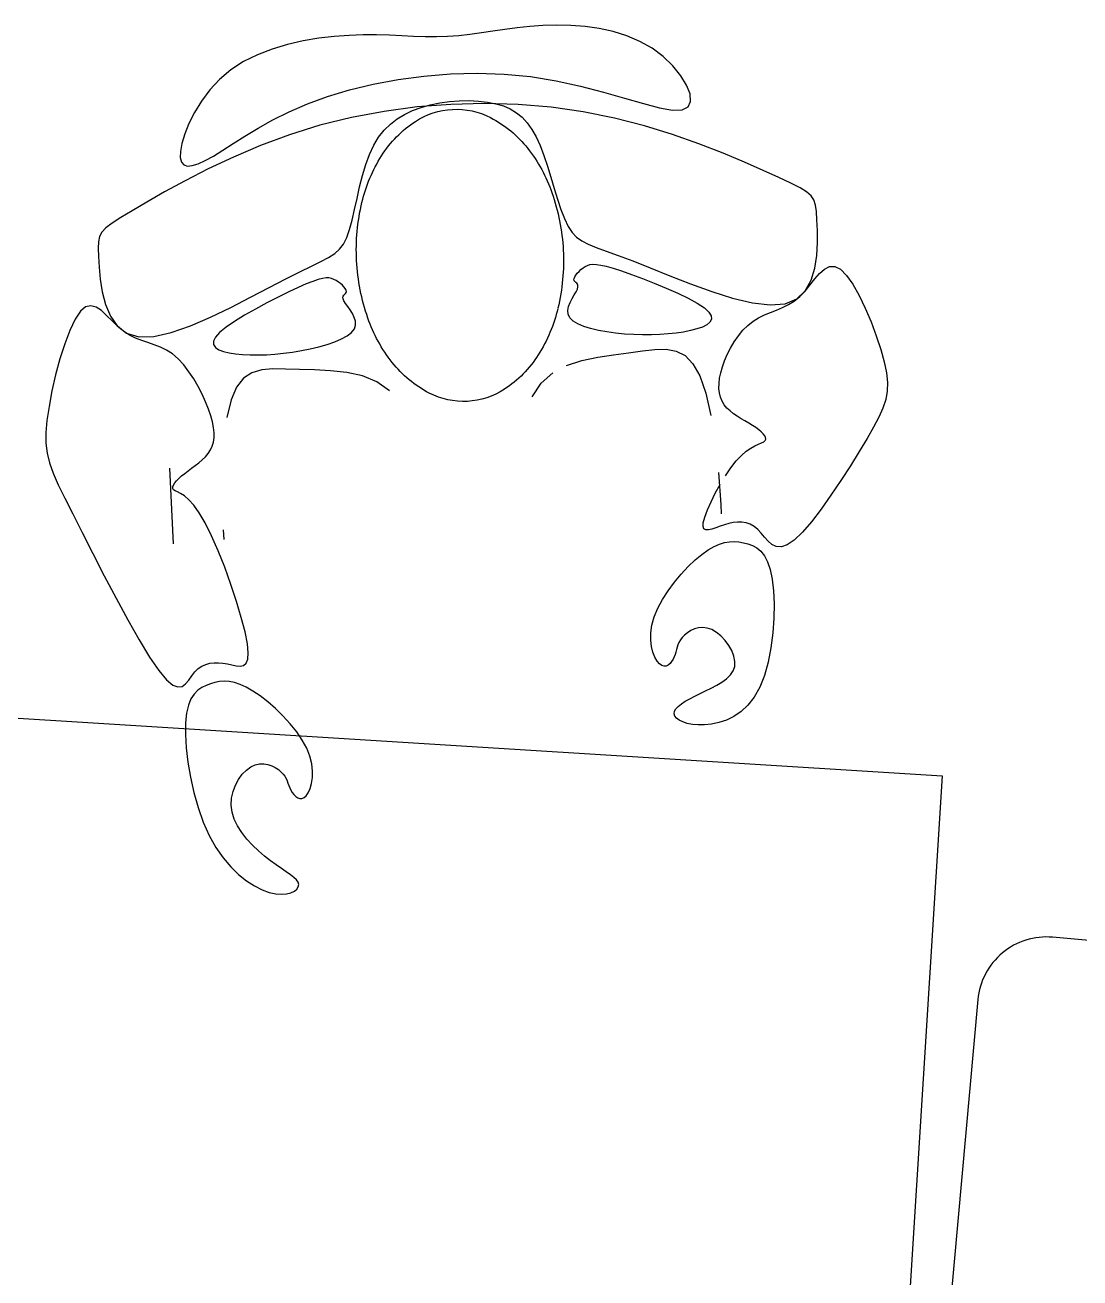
# Model space of a CAD drawing. Header units: metres. Extents: x -39 to 21688, y -24 to 9022.
# Drawn here: x 298.469 to 299.236, y 7.969 to 8.879 of the extents above; entities that cross this region are included whole.
import ezdxf

# ---------------------------------------------------------------- set-up
doc = ezdxf.new("R2010")
doc.units = ezdxf.units.M
doc.header["$MEASUREMENT"] = 0
doc.layers.add('AR-MOBILIRIO', color=1, linetype='Continuous')
doc.layers.add('MOBILIARIO', color=42, linetype='Continuous')

# ---------------------------------------------------------------- blocks, each defined once
blk = doc.blocks.new('A$C23125473')
at = {"layer": 'AR-MOBILIRIO'}
for p, q in [((2.90217, 1.90968), (2.90735, 1.91157)), ((2.90735, 1.91157), (2.9121, 1.91264)), ((2.9121, 1.91264), (2.91635, 1.91297)), ((2.91635, 1.91297), (2.92006, 1.91269)), ((2.92006, 1.91269), (2.92317, 1.91191)), ((2.92317, 1.91191), (2.92566, 1.91072)), ((2.88517, 1.89865), (2.89095, 1.90325)), ((2.89095, 1.90325), (2.89666, 1.90692)), ((2.89666, 1.90692), (2.90217, 1.90968)), ((2.92715, 1.90245), (2.92526, 1.90066)), ((2.92566, 1.91072), (2.92747, 1.90925)), ((2.92838, 1.90417), (2.92715, 1.90245)), ((2.92747, 1.90925), (2.92855, 1.9076)), ((2.92886, 1.90588), (2.92838, 1.90417)), ((2.92855, 1.9076), (2.92886, 1.90588)), ((2.87388, 1.8865), (2.87943, 1.89308)), ((2.87943, 1.89308), (2.88517, 1.89865)), ((2.91631, 1.89426), (2.91248, 1.8916)), ((2.91977, 1.89662), (2.91631, 1.89426)), ((2.92277, 1.89873), (2.91977, 1.89662)), ((2.92526, 1.90066), (2.92277, 1.89873)), ((2.86863, 1.87888), (2.87388, 1.8865)), ((2.90402, 1.88515), (2.89961, 1.88135)), ((2.90836, 1.88857), (2.90402, 1.88515)), ((2.91248, 1.8916), (2.90836, 1.88857)), ((2.86382, 1.8702), (2.86863, 1.87888)), ((2.89528, 1.87722), (2.8912, 1.87281)), ((2.89961, 1.88135), (2.89528, 1.87722)), ((2.85954, 1.86047), (2.86382, 1.8702)), ((2.88751, 1.86817), (2.88438, 1.86334)), ((2.8912, 1.87281), (2.88751, 1.86817)), ((2.85583, 1.84995), (2.85954, 1.86047)), ((2.88195, 1.85836), (2.88039, 1.85329)), ((2.88438, 1.86334), (2.88195, 1.85836)), ((2.85272, 1.83898), (2.85583, 1.84995)), ((2.88039, 1.85329), (2.8798, 1.84817)), ((2.8798, 1.84817), (2.88011, 1.84312)), ((2.85021, 1.82787), (2.85272, 1.83898)), ((2.88011, 1.84312), (2.88119, 1.83824)), ((2.92317, 1.83733), (2.92417, 1.83898)), ((2.92417, 1.83898), (2.92535, 1.84052)), ((2.92535, 1.84052), (2.92666, 1.84183)), ((2.92666, 1.84183), (2.92809, 1.84282)), ((2.92809, 1.84282), (2.92959, 1.84337)), ((2.92959, 1.84337), (2.93115, 1.84338)), ((2.93115, 1.84338), (2.93272, 1.84274)), ((2.93272, 1.84274), (2.93428, 1.84135)), ((2.93428, 1.84135), (2.93578, 1.83914)), ((2.93578, 1.83914), (2.93711, 1.83615)), ((2.88119, 1.83824), (2.88293, 1.83365)), ((2.88293, 1.83365), (2.8852, 1.82947)), ((2.8852, 1.82947), (2.88788, 1.8258)), ((2.91961, 1.82891), (2.92038, 1.83059)), ((2.92038, 1.83059), (2.92104, 1.83228)), ((2.92104, 1.83228), (2.92167, 1.83397)), ((2.92167, 1.83397), (2.92236, 1.83565)), ((2.92236, 1.83565), (2.92317, 1.83733)), ((2.93711, 1.83615), (2.93816, 1.83248)), ((2.93816, 1.83248), (2.93878, 1.82821)), ((2.84832, 1.81694), (2.85021, 1.82787)), ((2.88788, 1.8258), (2.89084, 1.82276)), ((2.89084, 1.82276), (2.89397, 1.82047)), ((2.89397, 1.82047), (2.89716, 1.819)), ((2.90921, 1.8196), (2.91177, 1.82085)), ((2.91177, 1.82085), (2.91404, 1.82233)), ((2.91404, 1.82233), (2.91595, 1.82393)), ((2.91595, 1.82393), (2.91748, 1.82558)), ((2.91748, 1.82558), (2.91867, 1.82724)), ((2.91867, 1.82724), (2.91961, 1.82891)), ((2.93888, 1.82344), (2.93831, 1.81823)), ((2.93878, 1.82821), (2.93888, 1.82344)), ((2.84707, 1.80652), (2.84832, 1.81694)), ((2.89716, 1.819), (2.90033, 1.81828)), ((2.90033, 1.81828), (2.90344, 1.81821)), ((2.90344, 1.81821), (2.90642, 1.81868)), ((2.90642, 1.81868), (2.90921, 1.8196)), ((2.93696, 1.8127), (2.9347, 1.80691)), ((2.93831, 1.81823), (2.93696, 1.8127)), ((2.84648, 1.79692), (2.84707, 1.80652)), ((2.9347, 1.80691), (2.93146, 1.80097)), ((2.84656, 1.78847), (2.84648, 1.79692)), ((2.92738, 1.79499), (2.92264, 1.78909)), ((2.93146, 1.80097), (2.92738, 1.79499)), ((2.84731, 1.78142), (2.84656, 1.78847)), ((2.92264, 1.78909), (2.91742, 1.78341)), ((3.20328, 1.78507), (3.20203, 1.78347)), ((3.20523, 1.78652), (3.20328, 1.78507)), ((3.20784, 1.78777), (3.20523, 1.78652)), ((3.21106, 1.78878), (3.20784, 1.78777)), ((3.21481, 1.7895), (3.21106, 1.78878)), ((3.21906, 1.78986), (3.21481, 1.7895)), ((3.22375, 1.78983), (3.21906, 1.78986)), ((3.22882, 1.78933), (3.22375, 1.78983)), ((3.23413, 1.78826), (3.22882, 1.78933)), ((3.23956, 1.78648), (3.23413, 1.78826)), ((3.24498, 1.78387), (3.23956, 1.78648)), ((3.25024, 1.78029), (3.24498, 1.78387)), ((2.84866, 1.77567), (2.84731, 1.78142)), ((2.85053, 1.77109), (2.84866, 1.77567)), ((2.91191, 1.77807), (2.9063, 1.77319)), ((2.91742, 1.78341), (2.91191, 1.77807)), ((3.20203, 1.78347), (3.20154, 1.78178)), ((3.20154, 1.78178), (3.20185, 1.78005)), ((3.20185, 1.78005), (3.2029, 1.77827)), ((3.2029, 1.77827), (3.20461, 1.77647)), ((3.20461, 1.77647), (3.2069, 1.77463)), ((3.25522, 1.77563), (3.25024, 1.78029)), ((3.25977, 1.76976), (3.25522, 1.77563)), ((2.85284, 1.7675), (2.85053, 1.77109)), ((2.8555, 1.76476), (2.85284, 1.7675)), ((2.90077, 1.7689), (2.89551, 1.76532)), ((2.9063, 1.77319), (2.90077, 1.7689)), ((3.2069, 1.77463), (3.2097, 1.77276)), ((3.2097, 1.77276), (3.21294, 1.77088)), ((3.21294, 1.77088), (3.21653, 1.76897)), ((3.21653, 1.76897), (3.22041, 1.76705)), ((3.22041, 1.76705), (3.22447, 1.76511)), ((3.26378, 1.76254), (3.25977, 1.76976)), ((2.82717, 1.75046), (2.83275, 1.75714)), ((2.83275, 1.75714), (2.83731, 1.76094)), ((2.83731, 1.76094), (2.84104, 1.76237)), ((2.84104, 1.76237), (2.84411, 1.76192)), ((2.84411, 1.76192), (2.8467, 1.7601)), ((2.8467, 1.7601), (2.84899, 1.75741)), ((2.84899, 1.75741), (2.85115, 1.75434)), ((2.85842, 1.7627), (2.8555, 1.76476)), ((2.86152, 1.76117), (2.85842, 1.7627)), ((2.86472, 1.76001), (2.86152, 1.76117)), ((2.86795, 1.7591), (2.86472, 1.76001)), ((2.87125, 1.75849), (2.86795, 1.7591)), ((2.87467, 1.75825), (2.87125, 1.75849)), ((2.87827, 1.75845), (2.87467, 1.75825)), ((2.88209, 1.75919), (2.87827, 1.75845)), ((2.8862, 1.76052), (2.88209, 1.75919)), ((2.89066, 1.76254), (2.8862, 1.76052)), ((2.89551, 1.76532), (2.89066, 1.76254)), ((3.22447, 1.76511), (3.22859, 1.76312)), ((3.22859, 1.76312), (3.23259, 1.76102)), ((3.23259, 1.76102), (3.23634, 1.75878)), ((3.23634, 1.75878), (3.23966, 1.75634)), ((3.26712, 1.75393), (3.26378, 1.76254)), ((2.82048, 1.74059), (2.82717, 1.75046)), ((2.85115, 1.75434), (2.85338, 1.75141)), ((2.85338, 1.75141), (2.85581, 1.74902)), ((2.85581, 1.74902), (2.85844, 1.74721)), ((3.23966, 1.75634), (3.24241, 1.75366)), ((3.24241, 1.75366), (3.24443, 1.7507)), ((3.24443, 1.7507), (3.24556, 1.74741)), ((3.24556, 1.74741), (3.2457, 1.74377)), ((3.26979, 1.74423), (3.26712, 1.75393)), ((2.81288, 1.72806), (2.82048, 1.74059)), ((2.85844, 1.74721), (2.86126, 1.74592)), ((2.86126, 1.74592), (2.86423, 1.74512)), ((2.86423, 1.74512), (2.86732, 1.74474)), ((2.86732, 1.74474), (2.87051, 1.74472)), ((2.87051, 1.74472), (2.87377, 1.74503)), ((2.87377, 1.74503), (2.87706, 1.74561)), ((2.87706, 1.74561), (2.88035, 1.74635)), ((2.88035, 1.74635), (2.8835, 1.747)), ((2.8835, 1.747), (2.88638, 1.74723)), ((2.88638, 1.74723), (2.88884, 1.74673)), ((2.88884, 1.74673), (2.89073, 1.74518)), ((2.89073, 1.74518), (2.89191, 1.74227)), ((2.89191, 1.74227), (2.89224, 1.73768)), ((3.18762, 1.74073), (3.18621, 1.73718)), ((3.18925, 1.74356), (3.18762, 1.74073)), ((3.19097, 1.74561), (3.18925, 1.74356)), ((3.19267, 1.74683), (3.19097, 1.74561)), ((3.1943, 1.74731), (3.19267, 1.74683)), ((3.19584, 1.74714), (3.1943, 1.74731)), ((3.19728, 1.74644), (3.19584, 1.74714)), ((3.1986, 1.74531), (3.19728, 1.74644)), ((3.19977, 1.74387), (3.1986, 1.74531)), ((3.20078, 1.74222), (3.19977, 1.74387)), ((3.20161, 1.74048), (3.20078, 1.74222)), ((3.20225, 1.73872), (3.20161, 1.74048)), ((3.20276, 1.73698), (3.20225, 1.73872)), ((3.24494, 1.73991), (3.24341, 1.73598)), ((3.2457, 1.74377), (3.24494, 1.73991)), ((3.27181, 1.73381), (3.26979, 1.74423)), ((2.89158, 1.7311), (2.88983, 1.72235)), ((2.89224, 1.73768), (2.89158, 1.7311)), ((3.18515, 1.733), (3.18457, 1.72826)), ((3.18621, 1.73718), (3.18515, 1.733)), ((3.20322, 1.73523), (3.20276, 1.73698)), ((3.2037, 1.73349), (3.20322, 1.73523)), ((3.20429, 1.73174), (3.2037, 1.73349)), ((3.20506, 1.72998), (3.20429, 1.73174)), ((3.20608, 1.7282), (3.20506, 1.72998)), ((3.24124, 1.73214), (3.23857, 1.72854)), ((3.24341, 1.73598), (3.24124, 1.73214)), ((3.2732, 1.72305), (3.27181, 1.73381)), ((2.80467, 1.71357), (2.81288, 1.72806)), ((2.88983, 1.72235), (2.88712, 1.71186)), ((3.18457, 1.72826), (3.18461, 1.72303)), ((3.18461, 1.72303), (3.18539, 1.71738)), ((3.20743, 1.72641), (3.20608, 1.7282)), ((3.20917, 1.72462), (3.20743, 1.72641)), ((3.21127, 1.72292), (3.20917, 1.72462)), ((3.21369, 1.72141), (3.21127, 1.72292)), ((3.21638, 1.72022), (3.21369, 1.72141)), ((3.21929, 1.71944), (3.21638, 1.72022)), ((3.22894, 1.72072), (3.22562, 1.71958)), ((3.23229, 1.72268), (3.22894, 1.72072)), ((3.23554, 1.72533), (3.23229, 1.72268)), ((3.23857, 1.72854), (3.23554, 1.72533)), ((3.27398, 1.71231), (3.2732, 1.72305)), ((2.79614, 1.69783), (2.80467, 1.71357)), ((2.88712, 1.71186), (2.88364, 1.70016)), ((3.18539, 1.71738), (3.18704, 1.71139)), ((3.18704, 1.71139), (3.18966, 1.70515)), ((3.22239, 1.71919), (3.21929, 1.71944)), ((3.22562, 1.71958), (3.22239, 1.71919)), ((3.27417, 1.70199), (3.27398, 1.71231)), ((3.18966, 1.70515), (3.19311, 1.69878)), ((3.27378, 1.69244), (3.27417, 1.70199)), ((2.78758, 1.68156), (2.79614, 1.69783)), ((2.88364, 1.70016), (2.87956, 1.68783)), ((3.19311, 1.69878), (3.19722, 1.69244)), ((2.87956, 1.68783), (2.87506, 1.67541)), ((3.19722, 1.69244), (3.20183, 1.68625)), ((3.20183, 1.68625), (3.20677, 1.68038)), ((3.27137, 1.67711), (3.27284, 1.68406)), ((3.27284, 1.68406), (3.27378, 1.69244)), ((2.77929, 1.66546), (2.78758, 1.68156)), ((2.87506, 1.67541), (2.87034, 1.66345)), ((3.20677, 1.68038), (3.21185, 1.67495)), ((3.21185, 1.67495), (3.21691, 1.67012)), ((3.26944, 1.67154), (3.27137, 1.67711)), ((2.77156, 1.65024), (2.77929, 1.66546)), ((3.21691, 1.67012), (3.22178, 1.66602)), ((3.22178, 1.66602), (3.22632, 1.66276)), ((3.26445, 1.66383), (3.26711, 1.66717)), ((3.26711, 1.66717), (3.26944, 1.67154)), ((2.83494, 1.60343), (2.83775, 1.65836)), ((2.87034, 1.66345), (2.86556, 1.65252)), ((3.22632, 1.66276), (3.23055, 1.6603)), ((3.23055, 1.6603), (3.2345, 1.65855)), ((3.2345, 1.65855), (3.23823, 1.65743)), ((3.23823, 1.65743), (3.24179, 1.65686)), ((3.24179, 1.65686), (3.24522, 1.65675)), ((3.24522, 1.65675), (3.24856, 1.65702)), ((3.24856, 1.65702), (3.25187, 1.65759)), ((3.25187, 1.65759), (3.25517, 1.65842)), ((3.25517, 1.65842), (3.25841, 1.65962)), ((3.25841, 1.65962), (3.26153, 1.66137)), ((3.26153, 1.66137), (3.26445, 1.66383)), ((3.26984, 1.65645), (3.26726, 1.65358)), ((3.27264, 1.65883), (3.26984, 1.65645)), ((3.27581, 1.66032), (3.27264, 1.65883)), ((3.27947, 1.66055), (3.27581, 1.66032)), ((3.28377, 1.65914), (3.27947, 1.66055)), ((3.28883, 1.6557), (3.28377, 1.65914)), ((2.76467, 1.63663), (2.77156, 1.65024)), ((2.86556, 1.65252), (2.86092, 1.64317)), ((2.87399, 1.64824), (2.87439, 1.65518)), ((3.22325, 1.64755), (3.2226, 1.64586)), ((3.22462, 1.64829), (3.22325, 1.64755)), ((3.22659, 1.64827), (3.22462, 1.64829)), ((3.22905, 1.6477), (3.22659, 1.64827)), ((3.23186, 1.64675), (3.22905, 1.6477)), ((3.26227, 1.64788), (3.25961, 1.64575)), ((3.26479, 1.6506), (3.26227, 1.64788)), ((3.26726, 1.65358), (3.26479, 1.6506)), ((3.29473, 1.64999), (3.28883, 1.6557)), ((3.30129, 1.64234), (3.29473, 1.64999)), ((2.86092, 1.64317), (2.85657, 1.63582)), ((3.2226, 1.64586), (3.22278, 1.64302)), ((3.22278, 1.64302), (3.22388, 1.63892)), ((3.22388, 1.63892), (3.22579, 1.63379)), ((3.23493, 1.64563), (3.23186, 1.64675)), ((3.23812, 1.64453), (3.23493, 1.64563)), ((3.24134, 1.64362), (3.23812, 1.64453)), ((3.24455, 1.64298), (3.24134, 1.64362)), ((3.24772, 1.64267), (3.24455, 1.64298)), ((3.25083, 1.64273), (3.24772, 1.64267)), ((3.25387, 1.64323), (3.25083, 1.64273)), ((3.2568, 1.64422), (3.25387, 1.64323)), ((3.25961, 1.64575), (3.2568, 1.64422)), ((3.30829, 1.63321), (3.30129, 1.64234)), ((2.75887, 1.62512), (2.76467, 1.63663)), ((2.85257, 1.6303), (2.84895, 1.62632)), ((2.85657, 1.63582), (2.85257, 1.6303)), ((3.22579, 1.63379), (3.22837, 1.62793)), ((3.2337, 1.60654), (3.23546, 1.62975)), ((3.23546, 1.62975), (3.23577, 1.63669)), ((3.3155, 1.62307), (3.30829, 1.63321)), ((2.75415, 1.61544), (2.75887, 1.62512)), ((2.84076, 1.62065), (2.83905, 1.61985)), ((2.84301, 1.62179), (2.84076, 1.62065)), ((2.84575, 1.62359), (2.84301, 1.62179)), ((2.84895, 1.62632), (2.84575, 1.62359)), ((3.22837, 1.62793), (3.2315, 1.62163)), ((3.2315, 1.62163), (3.23503, 1.61521)), ((3.32268, 1.6124), (3.3155, 1.62307)), ((2.75048, 1.6071), (2.75415, 1.61544)), ((2.83732, 1.61818), (2.83731, 1.61703)), ((2.83731, 1.61703), (2.83779, 1.61569)), ((2.83789, 1.61911), (2.83732, 1.61818)), ((2.83779, 1.61569), (2.83873, 1.61419)), ((2.83905, 1.61985), (2.83789, 1.61911)), ((2.83873, 1.61419), (2.84007, 1.61257)), ((2.84007, 1.61257), (2.84176, 1.61085)), ((2.84176, 1.61085), (2.84376, 1.60905)), ((3.3296, 1.60166), (3.32268, 1.6124)), ((2.74779, 1.59963), (2.75048, 1.6071)), ((2.84376, 1.60905), (2.846, 1.60722)), ((2.846, 1.60722), (2.84845, 1.60537)), ((2.84845, 1.60537), (2.85102, 1.60349)), ((2.85102, 1.60349), (2.85365, 1.60155)), ((3.23882, 1.60896), (3.24274, 1.60319)), ((3.24274, 1.60319), (3.24665, 1.5982)), ((2.74604, 1.59254), (2.74779, 1.59963)), ((2.85365, 1.60155), (2.85624, 1.59953)), ((2.85624, 1.59953), (2.85872, 1.59741)), ((2.85872, 1.59741), (2.86102, 1.59516)), ((2.86102, 1.59516), (2.86306, 1.59277)), ((2.86306, 1.59277), (2.86475, 1.5902)), ((3.24665, 1.5982), (3.25042, 1.59421)), ((3.25042, 1.59421), (3.25399, 1.59115)), ((3.33602, 1.59133), (3.3296, 1.60166)), ((2.74517, 1.57758), (2.74519, 1.58535)), ((2.74519, 1.58535), (2.74604, 1.59254)), ((2.86475, 1.5902), (2.86604, 1.58744)), ((2.86604, 1.58744), (2.86691, 1.58446)), ((2.86691, 1.58446), (2.86736, 1.58123)), ((3.25399, 1.59115), (3.25728, 1.58886)), ((3.25728, 1.58886), (3.26025, 1.58718)), ((3.26025, 1.58718), (3.26284, 1.58594)), ((3.26284, 1.58594), (3.26498, 1.585)), ((3.26498, 1.585), (3.26662, 1.58419)), ((3.26662, 1.58419), (3.26769, 1.58335)), ((3.34173, 1.58186), (3.33602, 1.59133)), ((2.74594, 1.56874), (2.74517, 1.57758)), ((2.86738, 1.57773), (2.86699, 1.57393)), ((2.86736, 1.58123), (2.86738, 1.57773)), ((3.263, 1.57553), (3.26083, 1.57395)), ((3.26486, 1.57707), (3.263, 1.57553)), ((3.26635, 1.57855), (3.26486, 1.57707)), ((3.26744, 1.57994), (3.26635, 1.57855)), ((3.26806, 1.58122), (3.26744, 1.57994)), ((3.26769, 1.58335), (3.26816, 1.58237)), ((3.26816, 1.58237), (3.26806, 1.58122)), ((3.34652, 1.5736), (3.34173, 1.58186)), ((2.74744, 1.55854), (2.74594, 1.56874)), ((2.86616, 1.5698), (2.86491, 1.56531)), ((2.86699, 1.57393), (2.86616, 1.5698)), ((2.87965, 1.55382), (2.87663, 1.56665)), ((3.24744, 1.56575), (3.24475, 1.56389)), ((3.25023, 1.56749), (3.24744, 1.56575)), ((3.25303, 1.56915), (3.25023, 1.56749)), ((3.25578, 1.57076), (3.25303, 1.56915)), ((3.25841, 1.57236), (3.25578, 1.57076)), ((3.26083, 1.57395), (3.25841, 1.57236)), ((3.35037, 1.56636), (3.34652, 1.5736)), ((3.35329, 1.55981), (3.35037, 1.56636)), ((2.74958, 1.54733), (2.74744, 1.55854)), ((2.86323, 1.56045), (2.86113, 1.5552)), ((2.86491, 1.56531), (2.86323, 1.56045)), ((3.22451, 1.54885), (3.22821, 1.56518)), ((3.23802, 1.55734), (3.23645, 1.55473)), ((3.23997, 1.55972), (3.23802, 1.55734)), ((3.24224, 1.56189), (3.23997, 1.55972)), ((3.24475, 1.56389), (3.24224, 1.56189)), ((3.35527, 1.55363), (3.35329, 1.55981)), ((2.75225, 1.53567), (2.74958, 1.54733)), ((2.85863, 1.54971), (2.85577, 1.54413)), ((2.86113, 1.5552), (2.85863, 1.54971)), ((2.8837, 1.54449), (2.87965, 1.55382)), ((2.99481, 1.54719), (2.98559, 1.54065)), ((3.09847, 1.5516), (3.10495, 1.54156)), ((3.22018, 1.5364), (3.22451, 1.54885)), ((3.23452, 1.5488), (3.23414, 1.54549)), ((3.23529, 1.55188), (3.23452, 1.5488)), ((3.23645, 1.55473), (3.23529, 1.55188)), ((3.35634, 1.5475), (3.35527, 1.55363)), ((3.3565, 1.54109), (3.35634, 1.5475)), ((2.85258, 1.53862), (2.84909, 1.53334)), ((2.85577, 1.54413), (2.85258, 1.53862)), ((2.88877, 1.53811), (2.8837, 1.54449)), ((2.89486, 1.53416), (2.88877, 1.53811)), ((2.98559, 1.54065), (2.97508, 1.53637)), ((3.10495, 1.54156), (3.11346, 1.5341)), ((3.23414, 1.54549), (3.23417, 1.54194)), ((3.23417, 1.54194), (3.23458, 1.53815)), ((3.23458, 1.53815), (3.2354, 1.53413)), ((3.35577, 1.53408), (3.3565, 1.54109)), ((2.75537, 1.52409), (2.75225, 1.53567)), ((2.84909, 1.53334), (2.84535, 1.52845)), ((2.90196, 1.5321), (2.89486, 1.53416)), ((2.91008, 1.53138), (2.90196, 1.5321)), ((2.9192, 1.53147), (2.91008, 1.53138)), ((2.92934, 1.53183), (2.9192, 1.53147)), ((2.94041, 1.53209), (2.92934, 1.53183)), ((2.95203, 1.5326), (2.94041, 1.53209)), ((2.96374, 1.53386), (2.95203, 1.5326)), ((2.97508, 1.53637), (2.96374, 1.53386)), ((3.21521, 1.52753), (3.22018, 1.5364)), ((3.2354, 1.53413), (3.23661, 1.52987)), ((3.23661, 1.52987), (3.23822, 1.5254)), ((3.35414, 1.52615), (3.35577, 1.53408)), ((2.75883, 1.51314), (2.75537, 1.52409)), ((2.83721, 1.52048), (2.83288, 1.51765)), ((2.84137, 1.52411), (2.83721, 1.52048)), ((2.84535, 1.52845), (2.84137, 1.52411)), ((2.87827, 1.5197), (2.88298, 1.52043)), ((2.88298, 1.52043), (2.88811, 1.52092)), ((2.88811, 1.52092), (2.89358, 1.52118)), ((2.89358, 1.52118), (2.89935, 1.5212)), ((2.89935, 1.5212), (2.90536, 1.52101)), ((2.90536, 1.52101), (2.91156, 1.52058)), ((2.91156, 1.52058), (2.9179, 1.51993)), ((2.9179, 1.51993), (2.92434, 1.51907)), ((3.12347, 1.52878), (3.1345, 1.52512)), ((3.1345, 1.52512), (3.14602, 1.52268)), ((3.14602, 1.52268), (3.15752, 1.52098)), ((3.15752, 1.52098), (3.16851, 1.51959)), ((3.20306, 1.5184), (3.20951, 1.5217)), ((3.20951, 1.5217), (3.21521, 1.52753)), ((3.23822, 1.5254), (3.2402, 1.5208)), ((3.2402, 1.5208), (3.24254, 1.51618)), ((3.35165, 1.51711), (3.35414, 1.52615)), ((2.76252, 1.50336), (2.75883, 1.51314)), ((2.81934, 1.51221), (2.81478, 1.51069)), ((2.82391, 1.51373), (2.81934, 1.51221)), ((2.82843, 1.51547), (2.82391, 1.51373)), ((2.83288, 1.51765), (2.82843, 1.51547)), ((2.86688, 1.51125), (2.86695, 1.5137)), ((2.86827, 1.50835), (2.86688, 1.51125)), ((2.86695, 1.5137), (2.8683, 1.51573)), ((2.8683, 1.51573), (2.87076, 1.51738)), ((2.87076, 1.51738), (2.87414, 1.51869)), ((2.87414, 1.51869), (2.87827, 1.5197)), ((2.92434, 1.51907), (2.93082, 1.51798)), ((2.93082, 1.51798), (2.93726, 1.51668)), ((2.93726, 1.51668), (2.94355, 1.51518)), ((2.94355, 1.51518), (2.94951, 1.51348)), ((2.94951, 1.51348), (2.95501, 1.51158)), ((2.95501, 1.51158), (2.95989, 1.5095)), ((3.16851, 1.51959), (3.17856, 1.5182)), ((3.17856, 1.5182), (3.18763, 1.51718)), ((3.18763, 1.51718), (3.19578, 1.51706)), ((3.19578, 1.51706), (3.20306, 1.5184)), ((3.24254, 1.51618), (3.24522, 1.51165)), ((3.24522, 1.51165), (3.24821, 1.50732)), ((3.34844, 1.5073), (3.35165, 1.51711)), ((2.76635, 1.49529), (2.76252, 1.50336)), ((2.79706, 1.50008), (2.80381, 1.50528)), ((2.80148, 1.50395), (2.7973, 1.50036)), ((2.80581, 1.50677), (2.80148, 1.50395)), ((2.80381, 1.50528), (2.81259, 1.50796)), ((2.81025, 1.50895), (2.80581, 1.50677)), ((2.81478, 1.51069), (2.81025, 1.50895)), ((2.81259, 1.50796), (2.82351, 1.50771)), ((2.82351, 1.50771), (2.8362, 1.50489)), ((2.8362, 1.50489), (2.85012, 1.50008)), ((2.87129, 1.50496), (2.86827, 1.50835)), ((2.87604, 1.50109), (2.87129, 1.50496)), ((2.95989, 1.5095), (2.96399, 1.50725)), ((2.96399, 1.50725), (2.96716, 1.50483)), ((2.96716, 1.50483), (2.96925, 1.50225)), ((2.96925, 1.50225), (2.97017, 1.49952)), ((3.14091, 1.50207), (3.13585, 1.5005)), ((3.14657, 1.50339), (3.14091, 1.50207)), ((3.15268, 1.50448), (3.14657, 1.50339)), ((3.15909, 1.50533), (3.15268, 1.50448)), ((3.16563, 1.50597), (3.15909, 1.50533)), ((3.17219, 1.50639), (3.16563, 1.50597)), ((3.17868, 1.50659), (3.17219, 1.50639)), ((3.18505, 1.50659), (3.17868, 1.50659)), ((3.19127, 1.50638), (3.18505, 1.50659)), ((3.19727, 1.50596), (3.19127, 1.50638)), ((3.203, 1.50535), (3.19727, 1.50596)), ((3.20842, 1.50453), (3.203, 1.50535)), ((3.21347, 1.50352), (3.20842, 1.50453)), ((3.21808, 1.50231), (3.21347, 1.50352)), ((3.22209, 1.50089), (3.21808, 1.50231)), ((3.24821, 1.50732), (3.2515, 1.5033)), ((3.2515, 1.5033), (3.25507, 1.49969)), ((3.34465, 1.49719), (3.34844, 1.5073)), ((2.77022, 1.48948), (2.76635, 1.49529)), ((2.7885, 1.48453), (2.79205, 1.49296)), ((2.79326, 1.49637), (2.78932, 1.49243)), ((2.79205, 1.49296), (2.79706, 1.50008)), ((2.7973, 1.50036), (2.79326, 1.49637)), ((2.85012, 1.50008), (2.86473, 1.49382)), ((2.86473, 1.49382), (2.87949, 1.48671)), ((2.88222, 1.49684), (2.87604, 1.50109)), ((2.88946, 1.49238), (2.88222, 1.49684)), ((2.96924, 1.4939), (2.96786, 1.49113)), ((2.97009, 1.49672), (2.96924, 1.4939)), ((2.97017, 1.49952), (2.97009, 1.49672)), ((3.12579, 1.49424), (3.1246, 1.49162)), ((3.12814, 1.49659), (3.12579, 1.49424)), ((3.13154, 1.49868), (3.12814, 1.49659)), ((3.13585, 1.5005), (3.13154, 1.49868)), ((3.22532, 1.49924), (3.22209, 1.50089)), ((3.22759, 1.49735), (3.22532, 1.49924)), ((3.22687, 1.49), (3.22855, 1.49275)), ((3.22873, 1.49519), (3.22759, 1.49735)), ((3.22855, 1.49275), (3.22873, 1.49519)), ((3.25507, 1.49969), (3.25889, 1.49661)), ((3.25889, 1.49661), (3.26294, 1.49411)), ((3.26294, 1.49411), (3.26717, 1.49206)), ((3.34043, 1.48727), (3.34465, 1.49719)), ((2.77405, 1.48631), (2.77022, 1.48948)), ((2.77785, 1.48547), (2.77405, 1.48631)), ((2.78164, 1.48652), (2.77785, 1.48547)), ((2.78546, 1.48899), (2.78164, 1.48652)), ((2.78932, 1.49243), (2.78546, 1.48899)), ((2.78614, 1.47539), (2.7885, 1.48453)), ((2.87949, 1.48671), (2.89389, 1.47928)), ((2.89739, 1.48785), (2.88946, 1.49238)), ((2.90563, 1.48342), (2.89739, 1.48785)), ((2.96285, 1.48385), (2.96167, 1.48198)), ((2.96443, 1.48604), (2.96285, 1.48385)), ((2.96618, 1.48849), (2.96443, 1.48604)), ((2.96786, 1.49113), (2.96618, 1.48849)), ((3.1246, 1.49162), (3.12439, 1.48882)), ((3.12439, 1.48882), (3.12495, 1.48593)), ((3.12495, 1.48593), (3.12604, 1.48304)), ((3.21182, 1.47998), (3.2184, 1.48357)), ((3.2184, 1.48357), (3.22352, 1.48694)), ((3.22352, 1.48694), (3.22687, 1.49)), ((3.25841, 1.4833), (3.27132, 1.48481)), ((3.26717, 1.49206), (3.27152, 1.49027)), ((3.27132, 1.48481), (3.28222, 1.48394)), ((3.27152, 1.49027), (3.27592, 1.48857)), ((3.27592, 1.48857), (3.28031, 1.48675)), ((3.28031, 1.48675), (3.28464, 1.48464)), ((3.28222, 1.48394), (3.29067, 1.48038)), ((3.28464, 1.48464), (3.28884, 1.48206)), ((3.33594, 1.47801), (3.34043, 1.48727)), ((2.7847, 1.46615), (2.78614, 1.47539)), ((2.89389, 1.47928), (2.90738, 1.47212)), ((2.91381, 1.47923), (2.90563, 1.48342)), ((2.92155, 1.47544), (2.91381, 1.47923)), ((2.92847, 1.47221), (2.92155, 1.47544)), ((2.96106, 1.48049), (2.96096, 1.47933)), ((2.96096, 1.47933), (2.96122, 1.47842)), ((2.96167, 1.48198), (2.96106, 1.48049)), ((2.96122, 1.47842), (2.96172, 1.47768)), ((2.96172, 1.47768), (2.96233, 1.47704)), ((2.96233, 1.47704), (2.96292, 1.47643)), ((2.96292, 1.47643), (2.96335, 1.47578)), ((2.9635, 1.47501), (2.96325, 1.47406)), ((2.96335, 1.47578), (2.9635, 1.47501)), ((3.12604, 1.48304), (3.12744, 1.48024)), ((3.12744, 1.48024), (3.12893, 1.47762)), ((3.12893, 1.47762), (3.13028, 1.47528)), ((3.13028, 1.47528), (3.13126, 1.47331)), ((3.19581, 1.47259), (3.20416, 1.47628)), ((3.20416, 1.47628), (3.21182, 1.47998)), ((3.21349, 1.46962), (3.22891, 1.4752)), ((3.22891, 1.4752), (3.24408, 1.47992)), ((3.24408, 1.47992), (3.25841, 1.4833)), ((3.28884, 1.48206), (3.29286, 1.47881)), ((3.29067, 1.48038), (3.29686, 1.47452)), ((3.29286, 1.47881), (3.29665, 1.47481)), ((3.29665, 1.47481), (3.30026, 1.4704)), ((3.29686, 1.47452), (3.30112, 1.46692)), ((3.33133, 1.46988), (3.33594, 1.47801)), ((2.78389, 1.45742), (2.7847, 1.46615)), ((2.90738, 1.47212), (2.91942, 1.46579)), ((2.91942, 1.46579), (2.92963, 1.46069)), ((2.93429, 1.46964), (2.92847, 1.47221)), ((2.93908, 1.46772), (2.93429, 1.46964)), ((2.94297, 1.46638), (2.93908, 1.46772)), ((2.94612, 1.46557), (2.94297, 1.46638)), ((2.94868, 1.46521), (2.94612, 1.46557)), ((2.9508, 1.46526), (2.94868, 1.46521)), ((2.95264, 1.46564), (2.9508, 1.46526)), ((2.95433, 1.4663), (2.95264, 1.46564)), ((2.956, 1.46717), (2.95433, 1.4663)), ((2.95763, 1.46821), (2.956, 1.46717)), ((2.95916, 1.46936), (2.95763, 1.46821)), ((2.96054, 1.47057), (2.95916, 1.46936)), ((2.96172, 1.47179), (2.96054, 1.47057)), ((2.96264, 1.47297), (2.96172, 1.47179)), ((2.96325, 1.47406), (2.96264, 1.47297)), ((3.12896, 1.46731), (3.12874, 1.46655)), ((3.12874, 1.46655), (3.12888, 1.46558)), ((3.12888, 1.46558), (3.12938, 1.46444)), ((3.12945, 1.46791), (3.12896, 1.46731)), ((3.1301, 1.46846), (3.12945, 1.46791)), ((3.13077, 1.46903), (3.1301, 1.46846)), ((3.13135, 1.46971), (3.13077, 1.46903)), ((3.13126, 1.47331), (3.13172, 1.47176)), ((3.1317, 1.47059), (3.13135, 1.46971)), ((3.13172, 1.47176), (3.1317, 1.47059)), ((3.17051, 1.46271), (3.17859, 1.46569)), ((3.17859, 1.46569), (3.18716, 1.46902)), ((3.18716, 1.46902), (3.19581, 1.47259)), ((3.19842, 1.46371), (3.21349, 1.46962)), ((3.30026, 1.4704), (3.30378, 1.46599)), ((3.30112, 1.46692), (3.30379, 1.45817)), ((3.30378, 1.46599), (3.30726, 1.46201)), ((3.32676, 1.46337), (3.33133, 1.46988)), ((2.78345, 1.44979), (2.78389, 1.45742)), ((2.92963, 1.46069), (2.93807, 1.45666)), ((2.93807, 1.45666), (2.94496, 1.45335)), ((3.12938, 1.46444), (3.13017, 1.46317)), ((3.13017, 1.46317), (3.13122, 1.46184)), ((3.13122, 1.46184), (3.13247, 1.46049)), ((3.13247, 1.46049), (3.13388, 1.45919)), ((3.13388, 1.45919), (3.13539, 1.45799)), ((3.13539, 1.45799), (3.13697, 1.45695)), ((3.13697, 1.45695), (3.13858, 1.45613)), ((3.13858, 1.45613), (3.14037, 1.45556)), ((3.14828, 1.45588), (3.15229, 1.45681)), ((3.15229, 1.45681), (3.15724, 1.45824)), ((3.15724, 1.45824), (3.16329, 1.46019)), ((3.16329, 1.46019), (3.17051, 1.46271)), ((3.17164, 1.45288), (3.18427, 1.45796)), ((3.18427, 1.45796), (3.19842, 1.46371)), ((3.30379, 1.45817), (3.30521, 1.44884)), ((3.30726, 1.46201), (3.31079, 1.45889)), ((3.31079, 1.45889), (3.31443, 1.45705)), ((3.31443, 1.45705), (3.31827, 1.45693)), ((3.31827, 1.45693), (3.32236, 1.45894)), ((3.32236, 1.45894), (3.32676, 1.46337)), ((2.78319, 1.44372), (2.78345, 1.44979)), ((2.94496, 1.45335), (2.95052, 1.45043)), ((2.95052, 1.45043), (2.95496, 1.44757)), ((2.95496, 1.44757), (2.95849, 1.44443)), ((3.14037, 1.45556), (3.14248, 1.4553)), ((3.14248, 1.4553), (3.14506, 1.45539)), ((3.14506, 1.45539), (3.14828, 1.45588)), ((3.15216, 1.44571), (3.16097, 1.44886)), ((3.16097, 1.44886), (3.17164, 1.45288)), ((3.30521, 1.44884), (3.3057, 1.4395)), ((2.78331, 1.43897), (2.78319, 1.44372)), ((2.78408, 1.43516), (2.78331, 1.43897)), ((2.95849, 1.44443), (2.96133, 1.44068)), ((2.96133, 1.44068), (2.96368, 1.43599)), ((3.1306, 1.43562), (3.13443, 1.43838)), ((3.13443, 1.43838), (3.13914, 1.44078)), ((3.13914, 1.44078), (3.14497, 1.44312)), ((3.14497, 1.44312), (3.15216, 1.44571)), ((3.3057, 1.4395), (3.30561, 1.43073)), ((2.7858, 1.43189), (2.78408, 1.43516)), ((2.78876, 1.42877), (2.7858, 1.43189)), ((2.96368, 1.43599), (2.96574, 1.43012)), ((2.96574, 1.43012), (2.96762, 1.42324)), ((3.12457, 1.42776), (3.12739, 1.43218)), ((3.12739, 1.43218), (3.1306, 1.43562)), ((3.30561, 1.43073), (3.30527, 1.4231)), ((2.79324, 1.42541), (2.78876, 1.42877)), ((2.79952, 1.42143), (2.79324, 1.42541)), ((2.8079, 1.41642), (2.79952, 1.42143)), ((2.96762, 1.42324), (2.96942, 1.41561)), ((3.11938, 1.41547), (3.12193, 1.42213)), ((3.12193, 1.42213), (3.12457, 1.42776)), ((3.30527, 1.4231), (3.30491, 1.41703)), ((2.81858, 1.41012), (2.8079, 1.41642)), ((2.96942, 1.41561), (2.97121, 1.40749)), ((3.1169, 1.40806), (3.11938, 1.41547)), ((3.30431, 1.41232), (3.30315, 1.40861)), ((3.30491, 1.41703), (3.30431, 1.41232)), ((2.83145, 1.40273), (2.81858, 1.41012)), ((2.84633, 1.39461), (2.83145, 1.40273)), ((2.97121, 1.40749), (2.9731, 1.39916)), ((3.11444, 1.40016), (3.1169, 1.40806)), ((3.29784, 1.40273), (3.29304, 1.39985)), ((3.3011, 1.40553), (3.29784, 1.40273)), ((3.30315, 1.40861), (3.3011, 1.40553)), ((2.86303, 1.38606), (2.84633, 1.39461)), ((2.9731, 1.39916), (2.97517, 1.39087)), ((3.11197, 1.39205), (3.11444, 1.40016)), ((3.28638, 1.39652), (3.27754, 1.3924)), ((3.29304, 1.39985), (3.28638, 1.39652)), ((2.84532, 1.38313), (2.84795, 1.38397)), ((2.84795, 1.38397), (2.85145, 1.38369)), ((2.85145, 1.38369), (2.85579, 1.38235)), ((2.88135, 1.37743), (2.86303, 1.38606)), ((2.97517, 1.39087), (2.9775, 1.38289)), ((3.10686, 1.37627), (3.10946, 1.384)), ((3.10946, 1.384), (3.11197, 1.39205)), ((3.26627, 1.38722), (3.25271, 1.38119)), ((3.27754, 1.3924), (3.26627, 1.38722)), ((2.84275, 1.37786), (2.84358, 1.38111)), ((2.84287, 1.37333), (2.84275, 1.37786)), ((2.84358, 1.38111), (2.84532, 1.38313)), ((2.85579, 1.38235), (2.86095, 1.37999)), ((2.86095, 1.37999), (2.86691, 1.37669)), ((2.86691, 1.37669), (2.87366, 1.3725)), ((2.90112, 1.36905), (2.88135, 1.37743)), ((2.9775, 1.38289), (2.9802, 1.37548)), ((2.9802, 1.37548), (2.98334, 1.36886)), ((3.10413, 1.36914), (3.10686, 1.37627)), ((3.23708, 1.37462), (3.2196, 1.36782)), ((3.25271, 1.38119), (3.23708, 1.37462)), ((2.84395, 1.36751), (2.84287, 1.37333)), ((2.84601, 1.36065), (2.84395, 1.36751)), ((2.87366, 1.3725), (2.88126, 1.3676)), ((2.88126, 1.3676), (2.88981, 1.36216)), ((2.92215, 1.36126), (2.90112, 1.36905)), ((2.98334, 1.36886), (2.98692, 1.36302)), ((3.10125, 1.36282), (3.10413, 1.36914)), ((3.2196, 1.36782), (3.20049, 1.36111)), ((2.84905, 1.35305), (2.84601, 1.36065)), ((2.88981, 1.36216), (2.89939, 1.35638)), ((2.89939, 1.35638), (2.91008, 1.35043)), ((2.94424, 1.35437), (2.92215, 1.36126)), ((2.98692, 1.36302), (2.99095, 1.35791)), ((2.99095, 1.35791), (2.99543, 1.35348)), ((3.09478, 1.3526), (3.09815, 1.35733)), ((3.09815, 1.35733), (3.10125, 1.36282)), ((3.20049, 1.36111), (3.17997, 1.35479)), ((2.8531, 1.34498), (2.84905, 1.35305)), ((2.91008, 1.35043), (2.92197, 1.34451)), ((2.96722, 1.34868), (2.94424, 1.35437)), ((2.99087, 1.34424), (2.96722, 1.34868)), ((2.99543, 1.35348), (3.00034, 1.34967)), ((3.00034, 1.34967), (3.00569, 1.34643)), ((3.08703, 1.34523), (3.09109, 1.34858)), ((3.09109, 1.34858), (3.09478, 1.3526)), ((3.15826, 1.34918), (3.13558, 1.34459)), ((3.17997, 1.35479), (3.15826, 1.34918)), ((2.85815, 1.33676), (2.8531, 1.34498)), ((2.92197, 1.34451), (2.93516, 1.33878)), ((2.93516, 1.33878), (2.94971, 1.33344)), ((3.01499, 1.34107), (2.99087, 1.34424)), ((3.00569, 1.34643), (3.01148, 1.3437)), ((3.01148, 1.3437), (3.0177, 1.34144)), ((3.03938, 1.33918), (3.01499, 1.34107)), ((3.0177, 1.34144), (3.02433, 1.33959)), ((3.02433, 1.33959), (3.03126, 1.33816)), ((3.03126, 1.33816), (3.03836, 1.33715)), ((3.06384, 1.33857), (3.03938, 1.33918)), ((3.08816, 1.33927), (3.06384, 1.33857)), ((3.06599, 1.33746), (3.07206, 1.33866)), ((3.07206, 1.33866), (3.07757, 1.34032)), ((3.07757, 1.34032), (3.08254, 1.34249)), ((3.08254, 1.34249), (3.08703, 1.34523)), ((3.11214, 1.34127), (3.08816, 1.33927)), ((3.13558, 1.34459), (3.11214, 1.34127)), ((3.16559, 1.33473), (3.17924, 1.33864)), ((3.17924, 1.33864), (3.19095, 1.34164)), ((3.19095, 1.34164), (3.20044, 1.34331)), ((3.20044, 1.34331), (3.20744, 1.3432)), ((3.20744, 1.3432), (3.21176, 1.34101)), ((3.21176, 1.34101), (3.21356, 1.33701)), ((2.86424, 1.32867), (2.85815, 1.33676)), ((2.94971, 1.33344), (2.96567, 1.32866)), ((3.03836, 1.33715), (3.04552, 1.33657)), ((3.04552, 1.33657), (3.05259, 1.33642)), ((3.05259, 1.33642), (3.05946, 1.33672)), ((3.05946, 1.33672), (3.06599, 1.33746)), ((3.1336, 1.32601), (3.15029, 1.33037)), ((3.15029, 1.33037), (3.16559, 1.33473)), ((3.2131, 1.33162), (3.21061, 1.32526)), ((3.21356, 1.33701), (3.2131, 1.33162)), ((2.87136, 1.32102), (2.86424, 1.32867)), ((2.87954, 1.31409), (2.87136, 1.32102)), ((2.96567, 1.32866), (2.98284, 1.32454)), ((2.98284, 1.32454), (3.00097, 1.32118)), ((3.00097, 1.32118), (3.0198, 1.31867)), ((3.09721, 1.31901), (3.11582, 1.32207)), ((3.11582, 1.32207), (3.1336, 1.32601)), ((3.21061, 1.32526), (3.20636, 1.31834)), ((2.88874, 1.30812), (2.87954, 1.31409)), ((3.0198, 1.31867), (3.0391, 1.3171)), ((3.0391, 1.3171), (3.0586, 1.31658)), ((3.0586, 1.31658), (3.07805, 1.31718)), ((3.07805, 1.31718), (3.09721, 1.31901)), ((3.2006, 1.31128), (3.19357, 1.30451)), ((3.20636, 1.31834), (3.2006, 1.31128)), ((2.8988, 1.3031), (2.88874, 1.30812)), ((2.9095, 1.29896), (2.8988, 1.3031)), ((3.19357, 1.30451), (3.18553, 1.29843)), ((2.92064, 1.29563), (2.9095, 1.29896)), ((2.93202, 1.29305), (2.92064, 1.29563)), ((2.94342, 1.29113), (2.93202, 1.29305)), ((3.17672, 1.29338), (3.16729, 1.28936)), ((3.18553, 1.29843), (3.17672, 1.29338)), ((2.95463, 1.28982), (2.94342, 1.29113)), ((2.96545, 1.28904), (2.95463, 1.28982)), ((2.97572, 1.28871), (2.96545, 1.28904)), ((2.98546, 1.28873), (2.97572, 1.28871)), ((2.99475, 1.28899), (2.98546, 1.28873)), ((3.00366, 1.28938), (2.99475, 1.28899)), ((3.01227, 1.28978), (3.00366, 1.28938)), ((3.02064, 1.29009), (3.01227, 1.28978)), ((3.02885, 1.29019), (3.02064, 1.29009)), ((3.03698, 1.28997), (3.02885, 1.29019)), ((3.04509, 1.28936), (3.03698, 1.28997)), ((3.05325, 1.28842), (3.04509, 1.28936)), ((3.06151, 1.28726), (3.05325, 1.28842)), ((3.06992, 1.28599), (3.06151, 1.28726)), ((3.07854, 1.2847), (3.06992, 1.28599)), ((3.08743, 1.28351), (3.07854, 1.2847)), ((3.09663, 1.28252), (3.08743, 1.28351)), ((3.14719, 1.28404), (3.13682, 1.28257)), ((3.1574, 1.28628), (3.14719, 1.28404)), ((3.16729, 1.28936), (3.1574, 1.28628)), ((3.10621, 1.28184), (3.09663, 1.28252)), ((3.11618, 1.28155), (3.10621, 1.28184)), ((3.12644, 1.28177), (3.11618, 1.28155)), ((3.13682, 1.28257), (3.12644, 1.28177))]:
    blk.add_line(p, q, dxfattribs=at)
blk.add_lwpolyline([(2.28267, 1.75731), (3.39627, 1.82702), (3.3315, 2.86185), (2.29392, 2.7969)], dxfattribs=at)
blk.add_lwpolyline([(3.76824, 2.27858), (3.79132, 2.02274, -0.414214), (3.74601, 1.96845), (3.47654, 1.94414, -0.414214), (3.42225, 1.98945), (3.37263, 2.53957, -0.414214), (3.41794, 2.59386), (3.6874, 2.61816, -0.414214), (3.74169, 2.57286), (3.75958, 2.37452)], format="xyb", dxfattribs=at)
for centre, radius, start, end in [((3.06196, 1.47517), 0.08307, 117.41107, 141.78375), ((3.04861, 1.50092), 0.05405, 87.07122, 117.41107), ((3.04861, 1.50092), 0.05405, 56.73137, 87.07122), ((3.03269, 1.47667), 0.08307, 32.35869, 56.73137), ((3.08425, 1.45762), 0.11144, 141.78375, 160.73306), ((3.00872, 1.46148), 0.11144, 13.40938, 32.35869), ((3.12024, 1.44504), 0.14955, 160.73306, 177.07122), ((2.97165, 1.45264), 0.14955, 357.07122, 13.40938), ((3.12024, 1.44504), 0.14955, 177.07122, 193.40938), ((2.97165, 1.45264), 0.14955, 340.73306, 357.07122), ((3.08316, 1.4362), 0.11144, 193.40938, 212.35869), ((3.00763, 1.44006), 0.11144, 321.78375, 340.73306), ((3.05919, 1.42101), 0.08307, 212.35869, 236.73137), ((3.02992, 1.42251), 0.08307, 297.41107, 321.78375), ((3.04328, 1.39676), 0.05405, 236.73137, 267.07122), ((3.04328, 1.39676), 0.05405, 267.07122, 297.41107)]:
    blk.add_arc(centre, radius, start, end, dxfattribs=at)

msp = doc.modelspace()

# ---------------------------------------------------------------- block references
at = {"layer": 'MOBILIARIO', "xscale": -1, "rotation": 180}
msp.add_blockref('A$C23125473', (295.73926, 10.16058), dxfattribs=at)

doc.saveas('drawing.dxf')
